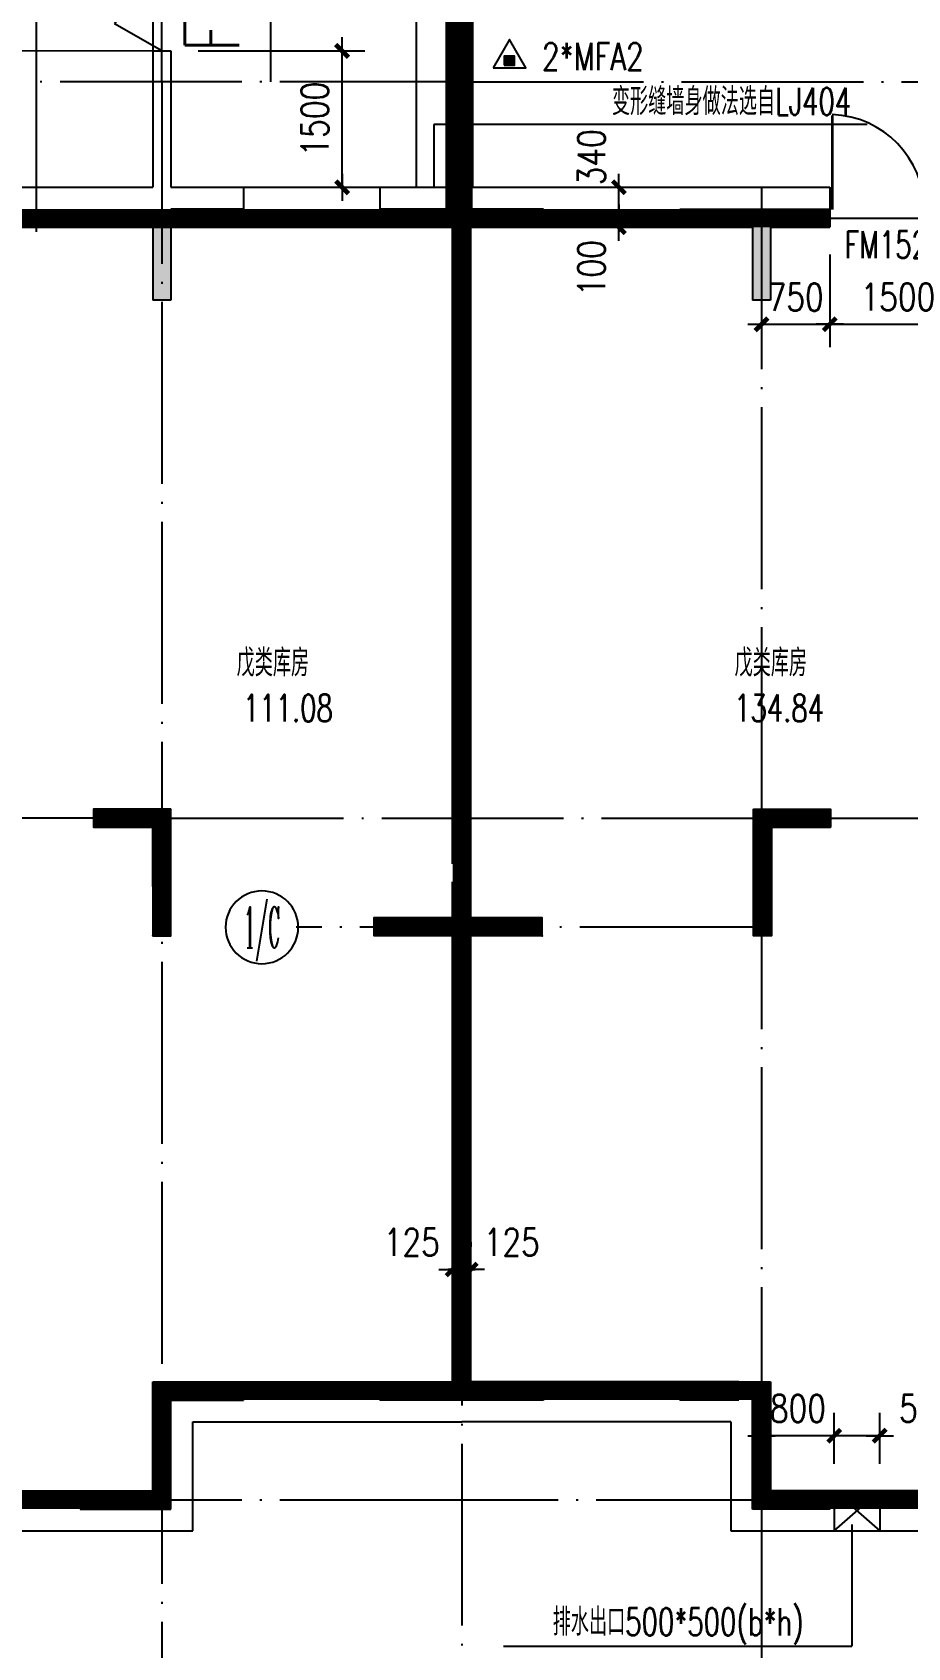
# Model space of a CAD drawing. Extents: x 634182 to 802382, y -1101880 to -864080.
# Drawn here: x 698837 to 708470, y -1008590 to -990821 of the extents above; entities that cross this region are included whole.
import ezdxf
from ezdxf.enums import TextEntityAlignment as Align

# ---------------------------------------------------------------- set-up
doc = ezdxf.new("R2010")
doc.units = 0
doc.header["$LTSCALE"] = 1000
doc.header["$MEASUREMENT"] = 0
doc.linetypes.add('DOTE', pattern=[2.42, 2, -0.2, 0.02, -0.2])
doc.layers.get('0').update_dxf_attribs({"linetype": 'CONTINUOUS'})
doc.layers.get('DEFPOINTS').update_dxf_attribs({"linetype": 'CONTINUOUS'})
for name, color, linetype in [('210', 4, 'CONTINUOUS'), ('AXIS', 3, 'CONTINUOUS'), ('AXIS_TEXT', 7, 'CONTINUOUS'), ('DOTE', 1, 'DOTE'), ('FIRE', 21, 'CONTINUOUS'), ('JL', 164, 'CONTINUOUS'), ('PUB_DIM', 3, 'CONTINUOUS'), ('PUB_TEXT', 7, 'CONTINUOUS'), ('WALL', 191, 'CONTINUOUS'), ('WEN', 4, 'CONTINUOUS'), ('WINDOW', 2, 'CONTINUOUS'), ('WINDOW_TEXT', 6, 'CONTINUOUS'), ('防火分區线', 2, 'CONTINUOUS')]:
    doc.layers.add(name, color=color, linetype=linetype)
doc.styles.add('_Z', font='romans', dxfattribs={"width": 0.7, "bigfont": 'Z'})
doc.styles.add('COMPLEX', font='COMPLEX')
doc.styles.add('DIM_FONT', font='simplex.shx', dxfattribs={"width": 0.8})
doc.styles.add('HZTXT', font='simplex', dxfattribs={"width": 0.8, "bigfont": 'sfont'})
doc.styles.add('SIMPLEX', font='SIMPLEX.SHX')
doc.styles.add('Z', font='romans', dxfattribs={"width": 0.8, "bigfont": 'z'})
doc.dimstyles.new('DIMN', dxfattribs={"dimtxt": 300, "dimasz": 1, "dimexe": 250, "dimexo": 300, "dimgap": 150, "dimtad": 1, "dimdec": 0, "dimzin": 0, "dimdsep": 46, "dimtxsty": 'DIM_FONT', "dimblk": '_DIMX', "dimblk1": '_DIMX', "dimblk2": '_DIMX', "dimcen": 2.5, "dimclrt": 7, "dimadec": 0, "dimazin": 0, "dimtfac": 1, "dimtdec": 0, "dimtix": 1, "dimtmove": 2, "dimatfit": 3, "dimldrblk": '_DIMX', "dimfxl": 0, "dimtolj": 1, "dimtzin": 0, "dimarcsym": 0})
pattern_1 = [(45, (-3742072.5278, 1302579.5906), (-0.88388347648, 0.88388347648), []), (135, (-3742072.5278, 1302579.5906), (-0.88388347648, -0.88388347648), [])]

# ---------------------------------------------------------------- blocks, each defined once
blk = doc.blocks.new('_A2AKO')
at = {"const_width": 0.02}
for points in [[(-0.481, -0.001), (-0.481, -0.308)], [(0.481, 0.001), (0.481, -0.691)]]:
    blk.add_lwpolyline(points, dxfattribs=at)
for centre, radius, start, end in [((-0.501, -0.003), 0.307, 274.2492, 0.2101), ((0.505, 0.002), 0.699, 180.2762, 268.0603)]:
    blk.add_arc(centre, radius, start, end)
blk = doc.blocks.new('_DIMX')
blk.add_line((-150, 0), (150, 0))
at = {"const_width": 50}
blk.add_lwpolyline([(-70, -70), (70, 70)], dxfattribs=at)
blk = doc.blocks.new('*D1350')
at = {"color": 0, "linetype": 'ByBlock'}
for p, q in [((706862, -993266), (706862, -994283)), ((707612, -993266), (707612, -994283)), ((706861, -994033), (706860, -994033)), ((706862, -994033), (707612, -994033)), ((707613, -994033), (707614, -994033))]:
    blk.add_line(p, q, dxfattribs=at)
at = {"layer": 'DEFPOINTS', "color": 0, "linetype": 'ByBlock'}
for p in [(706862, -992966), (707612, -992966), (707612, -994033)]:
    blk.add_point(p, dxfattribs=at)
at = {"color": 0, "linetype": 'ByBlock'}
blk.add_blockref('_DIMX', (706862, -994033), dxfattribs=at)
at = {"color": 0, "linetype": 'ByBlock', "rotation": 180}
blk.add_blockref('_DIMX', (707612, -994033), dxfattribs=at)
at = {"color": 7, "linetype": 'ByBlock', "insert": (707237, -993733), "char_height": 300, "attachment_point": 5, "style": 'DIM_FONT'}
blk.add_mtext('\\A1;750', dxfattribs=at)
blk = doc.blocks.new('*D1377')
at = {"color": 0, "linetype": 'ByBlock'}
for p, q in [((705292, -992865), (705292, -992864)), ((705292, -992966), (705292, -992866)), ((705292, -992966), (705292, -992866)), ((705592, -992866), (705542, -992866)), ((705292, -992967), (705292, -992968)), ((705592, -992966), (705542, -992966))]:
    blk.add_line(p, q, dxfattribs=at)
at = {"layer": 'DEFPOINTS', "color": 0, "linetype": 'ByBlock'}
for p in [(705292, -992866), (705292, -992866), (705292, -992966)]:
    blk.add_point(p, dxfattribs=at)
at = {"color": 0, "linetype": 'ByBlock'}
for p, rotation in [((705292, -992866), 270), ((705292, -992966), 90)]:
    blk.add_blockref('_DIMX', p, dxfattribs=dict(at, rotation=rotation))
at = {"color": 7, "linetype": 'ByBlock', "insert": (704992, -993416), "char_height": 300, "attachment_point": 5, "rotation": 90, "style": 'DIM_FONT'}
blk.add_mtext('\\A1;100', dxfattribs=at)
blk = doc.blocks.new('*D1387')
at = {"color": 0, "linetype": 'ByBlock'}
for p, q in [((703462, -1004130), (703462, -1004180)), ((703562, -1004130), (703562, -1004180)), ((703461, -1004430), (703460, -1004430)), ((703462, -1004430), (703562, -1004430)), ((703462, -1004430), (703562, -1004430)), ((703563, -1004430), (703564, -1004430))]:
    blk.add_line(p, q, dxfattribs=at)
at = {"layer": 'DEFPOINTS', "color": 0, "linetype": 'ByBlock'}
for p in [(703462, -1004430), (703562, -1004430), (703562, -1004430)]:
    blk.add_point(p, dxfattribs=at)
at = {"color": 0, "linetype": 'ByBlock'}
blk.add_blockref('_DIMX', (703462, -1004430), dxfattribs=at)
at = {"color": 0, "linetype": 'ByBlock', "rotation": 180}
blk.add_blockref('_DIMX', (703562, -1004430), dxfattribs=at)
at = {"color": 7, "linetype": 'ByBlock', "insert": (703012, -1004130), "char_height": 300, "attachment_point": 5, "style": 'DIM_FONT'}
blk.add_mtext('\\A1;125', dxfattribs=at)
blk = doc.blocks.new('*D1388')
at = {"color": 0, "linetype": 'ByBlock'}
for p, q in [((703562, -1004130), (703562, -1004180)), ((703662, -1004130), (703662, -1004180)), ((703561, -1004430), (703560, -1004430)), ((703562, -1004430), (703662, -1004430)), ((703562, -1004430), (703662, -1004430)), ((703663, -1004430), (703664, -1004430))]:
    blk.add_line(p, q, dxfattribs=at)
at = {"layer": 'DEFPOINTS', "color": 0, "linetype": 'ByBlock'}
for p in [(703562, -1004430), (703662, -1004430), (703662, -1004430)]:
    blk.add_point(p, dxfattribs=at)
at = {"color": 0, "linetype": 'ByBlock'}
blk.add_blockref('_DIMX', (703562, -1004430), dxfattribs=at)
at = {"color": 0, "linetype": 'ByBlock', "rotation": 180}
blk.add_blockref('_DIMX', (703662, -1004430), dxfattribs=at)
at = {"color": 7, "linetype": 'ByBlock', "insert": (704112, -1004130), "char_height": 300, "attachment_point": 5, "style": 'DIM_FONT'}
blk.add_mtext('\\A1;125', dxfattribs=at)
blk = doc.blocks.new('*D1430')
at = {"color": 0, "linetype": 'ByBlock'}
for p, q in [((707662, -1006566), (707662, -1006008)), ((708162, -1006566), (708162, -1006008)), ((708161, -1006258), (707663, -1006258))]:
    blk.add_line(p, q, dxfattribs=at)
at = {"layer": 'DEFPOINTS', "color": 0, "linetype": 'ByBlock'}
for p in [(707662, -1006258), (707662, -1006866), (708162, -1006866)]:
    blk.add_point(p, dxfattribs=at)
at = {"color": 0, "linetype": 'ByBlock', "rotation": 180}
blk.add_blockref('_DIMX', (707662, -1006258), dxfattribs=at)
at = {"color": 0, "linetype": 'ByBlock'}
blk.add_blockref('_DIMX', (708162, -1006258), dxfattribs=at)
at = {"color": 7, "linetype": 'ByBlock', "insert": (708684, -1005958), "char_height": 300, "attachment_point": 5, "style": 'DIM_FONT'}
blk.add_mtext('\\A1;500', dxfattribs=at)
blk = doc.blocks.new('*D1431')
at = {"color": 0, "linetype": 'ByBlock'}
for p, q in [((706862, -1006566), (706862, -1006008)), ((707662, -1006566), (707662, -1006008)), ((706861, -1006258), (706860, -1006258)), ((707662, -1006258), (706862, -1006258)), ((707663, -1006258), (707664, -1006258))]:
    blk.add_line(p, q, dxfattribs=at)
at = {"layer": 'DEFPOINTS', "color": 0, "linetype": 'ByBlock'}
for p in [(706862, -1006258), (706862, -1006866), (707662, -1006866)]:
    blk.add_point(p, dxfattribs=at)
at = {"color": 0, "linetype": 'ByBlock'}
blk.add_blockref('_DIMX', (706862, -1006258), dxfattribs=at)
at = {"color": 0, "linetype": 'ByBlock', "rotation": 180}
blk.add_blockref('_DIMX', (707662, -1006258), dxfattribs=at)
at = {"color": 7, "linetype": 'ByBlock', "insert": (707262, -1005958), "char_height": 300, "attachment_point": 5, "style": 'DIM_FONT'}
blk.add_mtext('\\A1;800', dxfattribs=at)
blk = doc.blocks.new('_AXISO')
blk.add_circle((0, 0), 0.5)
at = {"layer": 'AXIS_TEXT', "style": 'COMPLEX', "width": 1.041667}
blk.add_attdef('A', text='', height=0.56, dxfattribs=at).set_placement((-0.25, -0.28), (0.25, -0.28), align=Align.FIT)
blk = doc.blocks.new('_DBLK1')
for p, q in [((-0.5, 0), (-0.25, -0.433)), ((0.5, 0), (0.25, -0.433))]:
    blk.add_line(p, q)
for centre, start, end in [((-0.5, 0), 300, 0), ((0.5, 0), 180, 240)]:
    blk.add_arc(centre, 0.5, start, end)
at = {"layer": 'WINDOW_TEXT', "style": 'SIMPLEX', "flags": 9}
blk.add_attdef('A', text='', height=1, dxfattribs=at).set_placement((0, 1.5), align=Align.MIDDLE)
blk = doc.blocks.new('*D1466')
at = {"color": 0, "linetype": 'ByBlock'}
for p, q in [((700146, -984466), (698630, -984466)), ((698880, -984467), (698880, -992865)), ((700146, -992866), (698630, -992866))]:
    blk.add_line(p, q, dxfattribs=at)
at = {"layer": 'DEFPOINTS', "color": 0, "linetype": 'ByBlock'}
for p in [(700446, -984466), (698880, -992866), (700446, -992866)]:
    blk.add_point(p, dxfattribs=at)
at = {"color": 0, "linetype": 'ByBlock'}
for p, rotation in [((698880, -984466), 90), ((698880, -992866), 270)]:
    blk.add_blockref('_DIMX', p, dxfattribs=dict(at, rotation=rotation))
at = {"color": 7, "linetype": 'ByBlock', "insert": (698580, -988666), "char_height": 300, "attachment_point": 5, "rotation": 90, "style": 'DIM_FONT'}
blk.add_mtext('\\A1;8400', dxfattribs=at)

msp = doc.modelspace()

# ---------------------------------------------------------------- hatches: boundary and pattern name
at = {"layer": '210'}
for points in [[(700162.048, -993766.093), (700362.048, -993766.093), (700362.048, -992966.093), (701162.048, -992966.093), (701162.048, -992766.093), (699512.048, -992766.093), (699512.048, -992966.093), (700162.048, -992966.093)], [(703662.048, -992966.093), (704462.048, -992966.093), (704462.048, -992766.093), (702662.048, -992766.093), (702662.048, -992966.093), (703462.048, -992966.093), (703462.048, -993766.093), (703662.048, -993766.093)], [(706962.048, -992966.093), (707612.066, -992966.093), (707612.066, -992766.093), (705962.048, -992766.093), (705962.048, -992966.093), (706762.048, -992966.093), (706762.048, -993766.093), (706962.048, -993766.093)], [(703462.048, -1000716.093), (703662.048, -1000716.093), (703662.048, -997916.093), (703462.048, -997916.093)], [(703662.048, -1005666.093), (703662.048, -1004866.093), (703462.048, -1004866.093), (703462.048, -1005666.093), (702662.048, -1005666.093), (702662.048, -1005866.093), (704462.048, -1005866.093), (704462.048, -1005666.093)], [(700362.048, -1005866.093), (701162.048, -1005866.093), (701162.048, -1005666.093), (700162.048, -1005666.093), (700162.048, -1006866.093), (699362.048, -1006866.093), (699362.048, -1007066.093), (700362.048, -1007066.093)], [(706962.048, -1006866.093), (706962.048, -1005666.093), (705962.048, -1005666.093), (705962.048, -1005866.093), (706762.048, -1005866.093), (706762.048, -1007066.093), (707612.048, -1007066.093), (707612.048, -1006866.093)]]:
    msp.add_hatch(color=256, dxfattribs=at).paths.add_polyline_path(points)
at = {"layer": 'PUB_TEXT'}
h = msp.add_hatch(dxfattribs=at)
h.set_pattern_fill('ANSI37', color=6, scale=10, style=0)
h.set_pattern_definition(pattern_1)
h.paths.add_polyline_path([(700362.048, -999366.093), (699512.048, -999366.093), (699512.048, -999566.093), (700162.048, -999566.093), (700162.048, -1000760.446), (700362.195, -1000760.446)])
h = msp.add_hatch(dxfattribs=at)
h.set_pattern_fill('ANSI37', color=6, scale=10, style=0)
h.set_pattern_definition([(135, (5149206.2408, 1302579.5906), (0.88388347648, 0.88388347648), []), (45, (5149206.2408, 1302579.5906), (0.88388347648, -0.88388347648), [])])
h.paths.add_polyline_path([(706771.665, -999366.093), (707621.665, -999366.093), (707621.665, -999566.093), (706971.665, -999566.093), (706971.665, -1000760.446), (706771.518, -1000760.446)])
h = msp.add_hatch(dxfattribs=at)
h.set_pattern_fill('ANSI37', color=6, scale=10, style=0)
h.set_pattern_definition(pattern_1)
h.paths.add_polyline_path([(704448.885, -1000757.261), (704448.885, -1000762.937), (704448.885, -1000559.985), (702593.588, -1000559.985), (702593.588, -1000757.261)])

# ---------------------------------------------------------------- linework, layer by layer
for p, q in [((708023.686, -991833.533), (703255.88, -991833.533)), ((703255.88, -991833.533), (703255.88, -992526.093)), ((707662.048, -1006866.093), (707662.048, -1007306.093)), ((707662.048, -1006866.093), (708162.048, -1007306.093)), ((707662.048, -1007306.093), (708162.048, -1006866.093)), ((708162.048, -1006866.093), (708162.048, -1007306.093)), ((707854.631, -1007233.832), (707854.631, -1008572.147)), ((704023.703, -1008572.147), (707854.631, -1008572.147))]:
    msp.add_line(p, q)
at = {"const_width": 200}
for points in [[(684662.048, -991366.093), (684662.048, -1005766.093), (687962.048, -1005766.093), (687962.048, -1006966.093), (700262.048, -1006966.093), (700262.048, -1005766.093), (706862.048, -1005766.093), (706862.048, -1006966.093), (736262.048, -1006966.093), (736262.048, -1005766.093), (742862.048, -1005766.093), (742862.048, -1006966.093), (755162.048, -1006966.093), (755162.048, -1005766.093), (758462.048, -1005766.093), (758462.048, -991366.093), (757562.048, -991366.093)], [(701162.048, -992866.093), (696362.048, -992866.093), (696362.048, -991366.093), (695912.105, -991366.093)], [(707612.048, -992866.093), (701162.048, -992866.093)], [(703562.048, -992866.093), (703562.048, -1005766.093)]]:
    msp.add_lwpolyline(points, dxfattribs=at)
at = {"layer": 'DOTE'}
for p, q in [((701462.048, -991366.093), (701462.048, -900976.757)), ((703562.048, -972466.093), (703562.048, -1011188.375)), ((703562.048, -972466.093), (703562.048, -1011188.375)), ((700262.048, -991366.093), (700262.048, -974866.093)), ((703562.048, -991366.093), (684662.048, -991366.093)), ((700262.048, -991366.093), (700262.048, -1011188.375)), ((703562.048, -991366.093), (721562.066, -991366.093)), ((706862.048, -992526.093), (706862.048, -1011188.375)), ((684662.048, -992866.093), (776935.647, -992866.093)), ((695286.582, -992866.093), (703562.048, -992866.093)), ((703562.048, -992866.093), (696362.048, -992866.093)), ((704028.186, -992866.093), (703562.048, -992866.093)), ((703562.048, -992866.093), (713012.066, -992866.093)), ((700262.048, -999466.093), (687062.048, -999466.093)), ((700262.048, -999466.093), (711712.335, -999466.093)), ((706862.048, -1000666.093), (701739.559, -1000666.093)), ((703562.048, -1005766.093), (700262.048, -1005766.093)), ((702837.723, -1005766.093), (703562.048, -1005766.093)), ((706862.048, -1005766.093), (703562.048, -1005766.093)), ((703562.048, -1006966.093), (684662.048, -1006966.093)), ((721562.048, -1006966.093), (703562.048, -1006966.093))]:
    msp.add_line(p, q, dxfattribs=at)
at = {"layer": 'FIRE'}
for points in [[(703906.786, -991213.525), (704266.786, -991213.525), (704086.786, -990901.756)], [(704029.186, -991182.049), (704144.386, -991182.049), (704144.386, -991082.283), (704029.186, -991082.283)]]:
    msp.add_lwpolyline(points, close=True, dxfattribs=at)
msp.add_solid([(704029.186, -991182.049), (704029.186, -991082.283), (704144.386, -991182.049), (704144.386, -991082.283)], dxfattribs=at)
at = {"layer": 'PUB_TEXT', "color": 6}
for points in [[(700362.048, -999366.093), (699512.048, -999366.093), (699512.048, -999566.093), (700162.048, -999566.093), (700162.048, -1000760.446), (700362.195, -1000760.446)], [(706771.665, -999366.093), (707621.665, -999366.093), (707621.665, -999566.093), (706971.665, -999566.093), (706971.665, -1000760.446), (706771.518, -1000760.446)], [(704448.885, -1000757.261), (704448.885, -1000762.937), (704448.885, -1000559.985), (702593.588, -1000559.985), (702593.588, -1000757.261), (704448.885, -1000757.261)]]:
    msp.add_lwpolyline(points, close=True, dxfattribs=at)
at = {"layer": 'WALL'}
for p, q in [((703682.048, -974986.093), (703682.048, -992526.093)), ((703062.048, -984566.093), (703062.048, -992526.093)), ((700162.048, -991026.093), (700162.048, -991229.604)), ((700162.048, -991026.093), (700362.048, -991026.093)), ((700362.048, -991026.093), (700362.048, -992526.093)), ((700162.048, -991229.604), (700162.048, -992526.093)), ((696702.048, -992526.093), (700162.048, -992526.093)), ((700362.048, -992526.093), (702662.048, -992526.093)), ((701162.048, -992526.093), (701162.048, -992966.093)), ((702662.048, -992526.093), (702662.048, -992966.093)), ((702662.048, -992526.093), (703562.048, -992526.093)), ((703562.048, -992526.093), (707612.048, -992526.093)), ((707612.048, -992526.093), (707612.048, -992966.093)), ((699512.048, -992966.093), (699512.048, -992766.093)), ((701162.048, -992766.093), (700362.048, -992766.093)), ((704462.048, -992766.093), (702662.048, -992766.093)), ((704462.048, -992966.093), (704462.048, -992766.093)), ((705962.048, -992966.093), (705962.048, -992766.093)), ((705962.048, -992766.093), (707612.048, -992766.093)), ((696262.048, -992966.093), (700162.048, -992966.093)), ((697112.048, -992966.093), (699512.048, -992966.093)), ((700162.048, -992966.093), (700162.048, -993766.093)), ((700162.048, -992966.093), (701162.048, -992966.093)), ((700362.048, -992966.093), (700362.048, -993766.093)), ((700362.048, -992966.093), (703462.048, -992966.093)), ((703462.048, -999966.093), (703462.048, -992966.093)), ((703462.048, -992966.093), (703662.048, -992966.093)), ((703612.048, -992966.093), (703662.048, -992966.093)), ((703662.048, -992966.093), (705962.048, -992966.093)), ((703662.048, -999366.093), (703662.048, -992966.093)), ((703662.048, -992966.093), (704462.048, -992966.093)), ((705962.048, -992966.093), (706762.048, -992966.093)), ((706762.048, -992966.093), (706762.048, -993766.093)), ((706962.048, -992966.093), (707612.048, -992966.093)), ((706962.048, -992966.093), (706962.048, -993766.093)), ((706962.048, -992966.093), (707612.048, -992966.093)), ((700362.048, -993766.093), (700162.048, -993766.093)), ((703662.048, -993766.093), (703462.048, -993766.093)), ((706962.048, -993766.093), (706762.048, -993766.093)), ((703662.048, -997916.093), (703462.048, -997916.093)), ((699512.048, -999366.093), (699512.048, -999566.093)), ((699512.048, -999366.093), (699512.048, -999566.093)), ((700362.048, -999366.093), (699512.048, -999366.093)), ((700362.048, -999966.093), (700362.048, -999366.093)), ((703662.048, -1005666.093), (703662.048, -999366.093)), ((706771.665, -999366.093), (707621.665, -999366.093)), ((706771.665, -999966.093), (706771.665, -999366.093)), ((707621.665, -999366.093), (707621.665, -999566.093)), ((707621.665, -999366.093), (707621.665, -999566.093)), ((700162.048, -999566.093), (699512.048, -999566.093)), ((700162.048, -1000216.093), (700162.048, -999566.093)), ((706971.665, -999566.093), (707621.665, -999566.093)), ((706971.665, -1000216.093), (706971.665, -999566.093)), ((700362.048, -1000216.093), (700362.048, -1000166.093)), ((703462.048, -1005666.093), (703462.048, -1000166.093)), ((706771.665, -1000216.093), (706771.665, -1000166.093)), ((703462.048, -1000716.093), (703662.048, -1000716.093)), ((703662.048, -1004866.093), (703462.048, -1004866.093)), ((700162.048, -1005666.093), (701162.048, -1005666.093)), ((700162.048, -1006866.093), (700162.048, -1005666.093)), ((701162.048, -1005666.093), (701162.048, -1005866.093)), ((701162.048, -1005666.093), (703462.048, -1005666.093)), ((701162.048, -1005666.093), (702662.048, -1005666.093)), ((702662.048, -1005666.093), (702662.048, -1005866.093)), ((703462.048, -1005666.093), (703512.048, -1005666.093)), ((703612.048, -1005666.093), (703662.048, -1005666.093)), ((705962.048, -1005666.093), (703662.048, -1005666.093)), ((704462.048, -1005666.093), (704462.048, -1005866.093)), ((704462.048, -1005666.093), (706962.048, -1005666.093)), ((705962.048, -1005666.093), (705962.048, -1005866.093)), ((706612.048, -1005666.093), (705962.048, -1005666.093)), ((706962.048, -1005666.093), (706962.048, -1006866.093)), ((706962.048, -1005666.093), (706962.048, -1006866.093)), ((700362.048, -1005866.093), (701162.048, -1005866.093)), ((700362.048, -1007066.093), (700362.048, -1005866.093)), ((704462.048, -1005866.093), (702662.048, -1005866.093)), ((706612.048, -1005866.093), (705962.048, -1005866.093)), ((706762.048, -1007066.093), (706762.048, -1005866.093)), ((700602.048, -1006106.093), (703562.048, -1006106.093)), ((700602.048, -1007306.093), (700602.048, -1006106.093)), ((706522.048, -1006106.093), (703562.048, -1006106.093)), ((706522.048, -1006106.093), (706522.048, -1007306.093)), ((695262.048, -1006866.093), (699362.048, -1006866.093)), ((695686.397, -1006866.093), (699362.048, -1006866.093)), ((699362.048, -1006866.093), (700162.048, -1006866.093)), ((699362.048, -1006866.093), (699362.048, -1007066.093)), ((700162.048, -1006866.093), (700162.048, -1006866.093)), ((712562.048, -1006866.093), (706962.048, -1006866.093)), ((706962.048, -1006866.093), (711862.048, -1006866.093)), ((707612.048, -1006866.093), (707612.048, -1007066.093)), ((699362.048, -1007066.093), (700362.048, -1007066.093)), ((707612.048, -1007066.093), (706762.048, -1007066.093)), ((687622.048, -1007306.093), (700602.048, -1007306.093)), ((706522.048, -1007306.093), (718262.048, -1007306.093))]:
    msp.add_line(p, q, dxfattribs=at)
at = {"layer": '防火分區线'}
msp.add_lwpolyline([(694084.156, -901076.757), (701312.048, -901076.757), (701312.048, -974666.093), (700162.048, -974666.093), (700163.355, -991029.603), (684322.048, -991026.093)], dxfattribs=at)
msp.add_lwpolyline([(703532.048, -992766.093, 300, 300, 0), (703532.048, -974836.093, 300, 300, 0), (704428.319, -974836.093, 300, 300, -0.401726742), (705949.59, -973330.691, 300, 300, 0), (705949.59, -972436.093, 300, 300, 0), (737174.469, -972436.093, 300, 300, 0), (737174.469, -973330.691, 300, 300, -0.40172671), (738695.74, -974836.093, 300, 300, 0), (739592.048, -974836.093, 300, 300, 0), (739592.048, -992766.093, 300, 300, 0)], format="xyseb", dxfattribs=at)

# ---------------------------------------------------------------- block references
at = {"layer": 'AXIS'}
ref = msp.add_blockref('_AXISO', (701363.954, -1000666.093), dxfattribs=dict(at, xscale=-800, yscale=800, zscale=800))
ref.add_attrib('A', '1/C', dxfattribs={"layer": 'AXIS_TEXT', "height": 448, "style": 'COMPLEX', "width": 0.360577}).set_placement((701163.954, -1000890.093), (701563.954, -1000890.093), align=Align.FIT)
at = {"layer": 'WINDOW'}
for name, p, xscale, yscale, zscale, rotation in [('_DBLK1', (700262.048, -990426.093), 1200, 1200, 1200, 270.0000000000001), ('_A2AKO', (708362.048, -992771.093), 1500, 1500, 1500, 180)]:
    msp.add_blockref(name, p, dxfattribs=dict(at, xscale=xscale, yscale=yscale, zscale=zscale, rotation=rotation))

# ---------------------------------------------------------------- texts
at = {"style": '_Z', "width": 0.7}
for s, p in [('戊类库房', (701085.437, -997905.955)), ('戊类库房', (706564.941, -997905.955)), ('111.08', (701154.525, -998403.661)), ('134.84', (706559.492, -998403.661))]:
    msp.add_text(s, height=300, dxfattribs=at).set_placement(p)
at = {"layer": 'FIRE', "style": 'Z', "width": 0.75}
msp.add_text('2*MFA2', height=300, dxfattribs=at).set_placement((704446.092, -991237.639))
at = {"layer": 'PUB_TEXT', "style": 'Z', "width": 0.7}
for s, p in [('变形缝墙身做法选自LJ404', (707847.853, -991582.268)), ('FM1521甲', (709072.432, -993156.823)), ('排水出口500*500(b*h)', (707323.54, -1008306.658))]:
    msp.add_text(s, height=300, dxfattribs=at).set_placement(p, align=Align.MIDDLE_RIGHT)
at = {"layer": 'WEN', "ltscale": 1500, "style": 'HZTXT', "width": 0.8}
msp.add_text('FM', height=600, rotation=90, dxfattribs=at).set_placement((701114.876, -991044.052))

# ---------------------------------------------------------------- dimensions: what is measured, and where the dimension line sits
at = {"layer": 'JL'}
dim = msp.add_linear_dim(base=(698880.41, -992866.093), p1=(700445.705, -984466.093), p2=(700445.705, -992866.093), angle=270, dimstyle='DIMN', dxfattribs=at)
dim.commit()
dim.dimension.update_dxf_attribs({"geometry": '*D1466', "text_midpoint": (698580.41, -988666.093)})
at = {"layer": 'PUB_DIM', "ltscale": 1500}
msp.add_aligned_dim(p1=(700362.048, -992526.094), p2=(700362.048, -991026.094), distance=-1884.21, dimstyle='DIMN', dxfattribs=at).render()
at = {"layer": 'PUB_DIM'}
msp.add_linear_dim(base=(705291.639, -992526.093), p1=(705291.639, -992866.093), p2=(705291.639, -992526.093), angle=90, location=(704991.639, -992196.093), dimstyle='DIMN', dxfattribs=at).render()
for base, p1, p2, angle, picture, middle in [((705291.639, -992866.093), (705291.639, -992966.093), (705291.639, -992866.093), 90, '*D1377', (704991.639, -993416.093)), ((707662.047, -1006258.443), (708162.047, -1006866.093), (707662.047, -1006866.093), 180, '*D1430', (708684.047, -1005958.443))]:
    dim = msp.add_linear_dim(base=base, p1=p1, p2=p2, angle=angle, dimstyle='DIMN', dxfattribs=at)
    dim.commit()
    dim.dimension.update_dxf_attribs({"geometry": picture, "text_midpoint": middle, "dimtype": 129})
for p1, p2, distance, picture, middle in [((706862, -992966.093), (707612, -992966.093), -1066.466, '*D1350', (707237, -993732.559)), ((707662.047, -1006866.093), (706862.047, -1006866.093), -607.649, '*D1431', (707262.047, -1005958.443))]:
    dim = msp.add_aligned_dim(p1=p1, p2=p2, distance=distance, dimstyle='DIMN', dxfattribs=at)
    dim.commit()
    dim.dimension.update_dxf_attribs({"geometry": picture, "text_midpoint": middle})
msp.add_aligned_dim(p1=(707612, -992966.093), p2=(709112, -992966.093), distance=-1066.466, dimstyle='DIMN', dxfattribs=at).render()
for base, p1, p2, picture, middle, dimtype in [((703562.048, -1004429.763), (703462.048, -1004429.763), (703562.048, -1004429.763), '*D1387', (703012.048, -1004129.763), 129), ((703662.048, -1004429.763), (703562.048, -1004429.763), (703662.048, -1004429.763), '*D1388', (704112.048, -1004129.763), 128)]:
    dim = msp.add_linear_dim(base=base, p1=p1, p2=p2, angle=0, text='125', dimstyle='DIMN', dxfattribs=at)
    dim.commit()
    dim.dimension.update_dxf_attribs({"geometry": picture, "text_midpoint": middle, "dimtype": dimtype})

doc.saveas('drawing.dxf')
